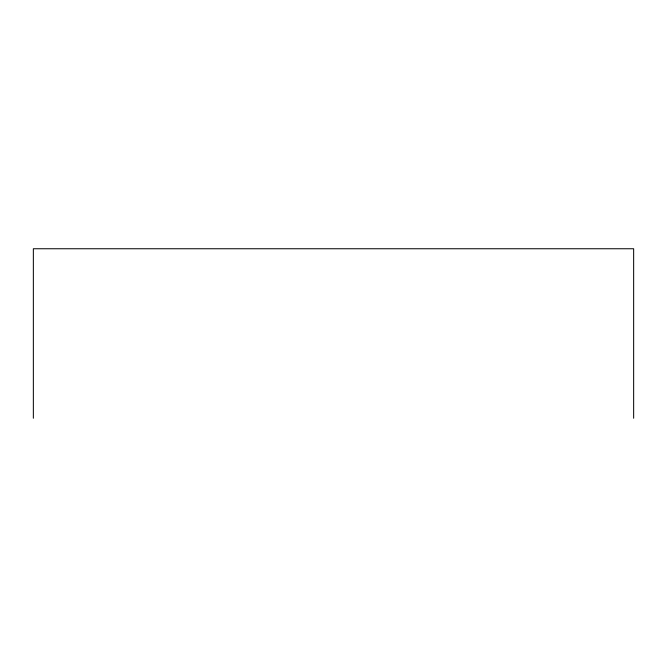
<?xml version="1.0" encoding="UTF-8"?>
<svg xmlns="http://www.w3.org/2000/svg" width="667" height="667" viewBox="0 0 667 667"><rect width="100%" height="100%" fill="white"/><g stroke="black" fill="none" stroke-linecap="round" stroke-linejoin="round"><path stroke-width="1" d="M633.65 418.251L633.65 248.749L33.35 248.749L33.35 418.251"/></g></svg>
